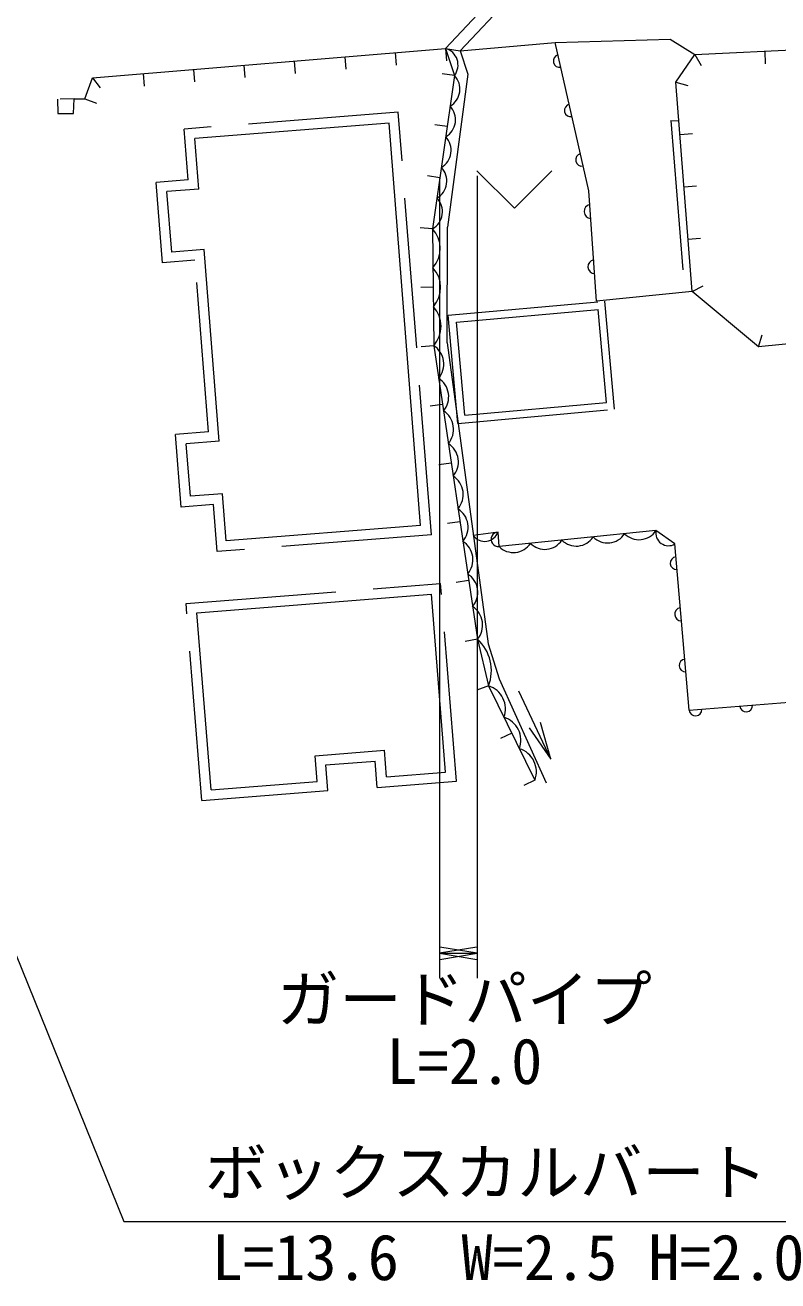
# Model space of a CAD drawing. Units: millimetres at full size, sheet at 1:1000; details may follow other scales. Extents: x 40000 to 122971101, y 20000 to 244977975.
# Drawn here: x 247546 to 277653, y 243441 to 293674 of the extents above; entities that cross this region are included whole.
import ezdxf
from ezdxf.enums import TextEntityAlignment as Align

# ---------------------------------------------------------------- set-up
doc = ezdxf.new("R2010")
doc.units = ezdxf.units.MM
doc.header["$LTSCALE"] = 1000
doc.linetypes.add('DASHED', pattern=[7.5, 6, -1.5])
for name, color, linetype, lineweight in [('M-BGD', 7, 'Continuous', 13), ('M-BGD-EXST', 7, 'Continuous', 13), ('M-STR-HTXT', 7, 'Continuous', 13)]:
    doc.layers.add(name, color=color, linetype=linetype, lineweight=lineweight)
doc.styles.add('ＭＳ ゴシック', font='')
doc.styles.get('ＭＳ ゴシック').set_extended_font_data('MS Gothic')

# ---------------------------------------------------------------- blocks, each defined once
blk = doc.blocks.new('open_arrow')
at = {"color": 0, "linetype": 'Continuous', "lineweight": -2}
blk.add_lwpolyline([(7.5, 1.25), (0, 0), (7.5, -1.25)], dxfattribs=at)

msp = doc.modelspace()

# ---------------------------------------------------------------- linework, layer by layer
at = {"layer": 'M-BGD', "linetype": 'DASHED'}
for p, q in [((264360, 292742), (266967, 295513)), ((264943, 292640), (267619, 295485)), ((268752, 292978), (273349, 293115)), ((273349, 293115), (274337, 292493)), ((262468, 290186), (253903, 289513)), ((263795, 273291), (262468, 290186)), ((273369, 289860), (273692, 289843)), ((273369, 289860), (273920, 282987)), ((254062, 287480), (253903, 289513)), ((254062, 287480), (252790, 287380)), ((253043, 284166), (252790, 287380)), ((254339, 284267), (253043, 284166)), ((254879, 277401), (254339, 284267)), ((264471, 282068), (270733, 282629)), ((271120, 278305), (270733, 282629)), ((264859, 277744), (264471, 282068)), ((264859, 277744), (271120, 278305)), ((254879, 277401), (253559, 277297)), ((253787, 274396), (253559, 277297)), ((255078, 274498), (253787, 274396)), ((255226, 272618), (255078, 274498)), ((263795, 273291), (255226, 272618)), ((253988, 270535), (264166, 271344)), ((264795, 263426), (264166, 271344)), ((254614, 262654), (253988, 270535)), ((259571, 264079), (261546, 264236)), ((261630, 263174), (261546, 264236)), ((259652, 263054), (259571, 264079)), ((261630, 263174), (264795, 263426)), ((254614, 262654), (259652, 263054))]:
    msp.add_line(p, q, dxfattribs=at)
at = {"layer": 'M-BGD'}
for p, q in [((264943, 292640), (268752, 292978)), ((270095, 287050), (268752, 292978)), ((250247, 291567), (264360, 292742)), ((260328, 292406), (260369, 291908)), ((262344, 292574), (262385, 292076)), ((264360, 292742), (264402, 292243)), ((264360, 292742), (264402, 292243)), ((264360, 292742), (264720, 291658)), ((264360, 292742), (264943, 292640)), ((264943, 292640), (265251, 291711)), ((273572, 291388), (274337, 292493)), ((274337, 292493), (279915, 292761)), ((274337, 292493), (274580, 292056)), ((277126, 292627), (277150, 292128)), ((254279, 291903), (254321, 291405)), ((256295, 292071), (256337, 291572)), ((258312, 292238), (258353, 291740)), ((249937, 290728), (250247, 291567)), ((250247, 291567), (250550, 291169)), ((252263, 291735), (252305, 291237)), ((264720, 291658), (263843, 285527)), ((264720, 291658), (264225, 291728)), ((265251, 291711), (264443, 285585)), ((273572, 291388), (274055, 291257)), ((274221, 283017), (273572, 291388)), ((249502, 290724), (249937, 290728)), ((249937, 290728), (250406, 290555)), ((262101, 289755), (254333, 289145)), ((263365, 273659), (262101, 289755)), ((264428, 289614), (263933, 289685)), ((254493, 287112), (254333, 289145)), ((273734, 289295), (274233, 289334)), ((264135, 287571), (263640, 287641)), ((254493, 287112), (253220, 287012)), ((253410, 284596), (253220, 287012)), ((270402, 282628), (270095, 287050)), ((273896, 287203), (274395, 287241)), ((263843, 285527), (263344, 285560)), ((263843, 285527), (263890, 280849)), ((264425, 280967), (264443, 285585)), ((274058, 285110), (274557, 285149)), ((254707, 284698), (253410, 284596)), ((255309, 277033), (254707, 284698)), ((263867, 283188), (263367, 283183)), ((274221, 283017), (270402, 282628)), ((274221, 283017), (274665, 283247)), ((276873, 280809), (274221, 283017)), ((264797, 281796), (270461, 282304)), ((270795, 278577), (270461, 282304)), ((265131, 278070), (264797, 281796)), ((263890, 280849), (263391, 280810)), ((263890, 280849), (265634, 269109)), ((264425, 280967), (266060, 268930)), ((276873, 280809), (277021, 281286)), ((278838, 280993), (276873, 280809)), ((264239, 278501), (263744, 278428)), ((265131, 278070), (270795, 278577)), ((255309, 277033), (253989, 276930)), ((254155, 274826), (253989, 276930)), ((264587, 276153), (264093, 276080)), ((255446, 274928), (254155, 274826)), ((255593, 273048), (255446, 274928)), ((264936, 273805), (264442, 273732)), ((263365, 273659), (255593, 273048)), ((266460, 273395), (265472, 273259)), ((266502, 272814), (266460, 273395)), ((272778, 273457), (266502, 272814)), ((273534, 272919), (272778, 273457)), ((274103, 266269), (273534, 272919)), ((265285, 271457), (264791, 271384)), ((254419, 270168), (263799, 270913)), ((264365, 263793), (263799, 270913)), ((254982, 263084), (254419, 270168)), ((265634, 269109), (265143, 269015)), ((265634, 269109), (266079, 267240)), ((266060, 268930), (266505, 267524)), ((266079, 267240), (265609, 267071)), ((266079, 267240), (267935, 263474)), ((266505, 267524), (268390, 263370)), ((274103, 266269), (291834, 267681)), ((268570, 264315), (267294, 267031)), ((267007, 265357), (266559, 265136)), ((259140, 264446), (261913, 264666)), ((259222, 263421), (259140, 264446)), ((261997, 263605), (261913, 264666)), ((261997, 263605), (264365, 263793)), ((254982, 263084), (259222, 263421)), ((267935, 263474), (267487, 263253)), ((267935, 263474), (267487, 263253))]:
    msp.add_line(p, q, dxfattribs=at)
msp.add_lwpolyline([(248846, 290718), (248848, 290136), (249483, 290136), (249502, 290724), (248943, 290714)], dxfattribs=at)
for centre, radius, start, end in [((264166, 292076), 694, 322.9278, 73.7922), ((268923, 292238), 253, 103.5028, 282.0289), ((264148, 291114), 789, 300.1692, 43.5563), ((263973, 289888), 789, 300.1692, 43.5563), ((269371, 290262), 253, 103.5028, 282.0289), ((263797, 288662), 789, 300.1692, 43.5563), ((269819, 288286), 253, 103.5028, 282.0289), ((263622, 287436), 789, 300.1692, 43.5563), ((263447, 286209), 789, 300.1692, 43.5563), ((270181, 286223), 279, 99.846, 268.0792), ((262988, 284739), 1163, 318.4804, 42.6633), ((263003, 283180), 1163, 318.4804, 42.6633), ((270334, 284012), 279, 99.846, 268.0792), ((263019, 281620), 1163, 318.4804, 42.6633), ((263418, 280113), 875, 319.5208, 57.3786), ((263612, 278808), 875, 319.5208, 57.3786), ((263806, 277504), 875, 319.5208, 57.3786), ((264000, 276199), 875, 319.5208, 57.3786), ((264194, 274895), 875, 319.5208, 57.3786), ((264387, 273591), 875, 319.5208, 57.3786), ((265930, 273589), 565, 215.7802, 339.8852), ((266473, 273104), 291, 92.4359, 275.8047), ((270843, 273774), 813, 224.9819, 326.7168), ((272098, 273903), 813, 224.9819, 326.7168), ((273277, 273358), 509, 168.8062, 300.3748), ((264581, 272286), 875, 319.5208, 57.3786), ((267078, 273389), 813, 224.9819, 326.7168), ((268333, 273517), 813, 224.9819, 326.7168), ((269588, 273646), 813, 224.9819, 326.7168), ((273606, 272152), 257, 96.4104, 273.3753), ((264775, 270982), 875, 319.5208, 57.3786), ((264969, 269677), 875, 319.5208, 57.3786), ((273782, 270106), 257, 96.4104, 273.3753), ((264506, 267853), 1688, 338.7156, 48.0843), ((273957, 268060), 257, 96.4104, 273.3753), ((265791, 266318), 966, 339.8293, 72.6447), ((274356, 266293), 254, 185.4878, 3.6214), ((276383, 266455), 254, 185.4878, 3.6214), ((266410, 265063), 966, 339.8293, 72.6447), ((267028, 263807), 966, 339.8293, 72.6447)]:
    msp.add_arc(centre, radius, start, end, dxfattribs=at)
at = {"layer": 'M-BGD-EXST'}
for p, q in [((265614, 287849), (267114, 286349)), ((267114, 286349), (268614, 287849))]:
    msp.add_line(p, q, dxfattribs=at)
at = {"layer": 'M-STR-HTXT'}
for p, q in [((264115, 287542), (264115, 255545)), ((265630, 287647), (265630, 255545)), ((264115, 256545), (265630, 256545))]:
    msp.add_line(p, q, dxfattribs=at)
msp.add_lwpolyline([(232320, 293212), (251488, 245816), (279738, 245816)], dxfattribs=at)

# ---------------------------------------------------------------- block references
at = {"layer": 'M-BGD', "xscale": 200, "yscale": 200, "rotation": 115.2}
msp.add_blockref('open_arrow', (268570, 264315), dxfattribs=at)
at = {"layer": 'M-STR-HTXT', "xscale": 200, "yscale": 200}
msp.add_blockref('open_arrow', (264115, 256545), dxfattribs=at)
at = {"layer": 'M-STR-HTXT', "xscale": 200, "yscale": 200, "rotation": 180}
msp.add_blockref('open_arrow', (265630, 256545), dxfattribs=at)

# ---------------------------------------------------------------- texts
at = {"layer": 'M-STR-HTXT', "style": 'ＭＳ ゴシック'}
for s, p in [('ガードパイプ', (265114, 253243)), ('L=2.0', (265114, 250765)), ('ボックスカルバート', (265982, 246316)), ('L=13.6\u3000W=2.5 H=2.0', (266863, 242921))]:
    msp.add_text(s, height=1833, dxfattribs=at).set_placement(p, align=Align.BOTTOM_CENTER)

doc.saveas('drawing.dxf')
